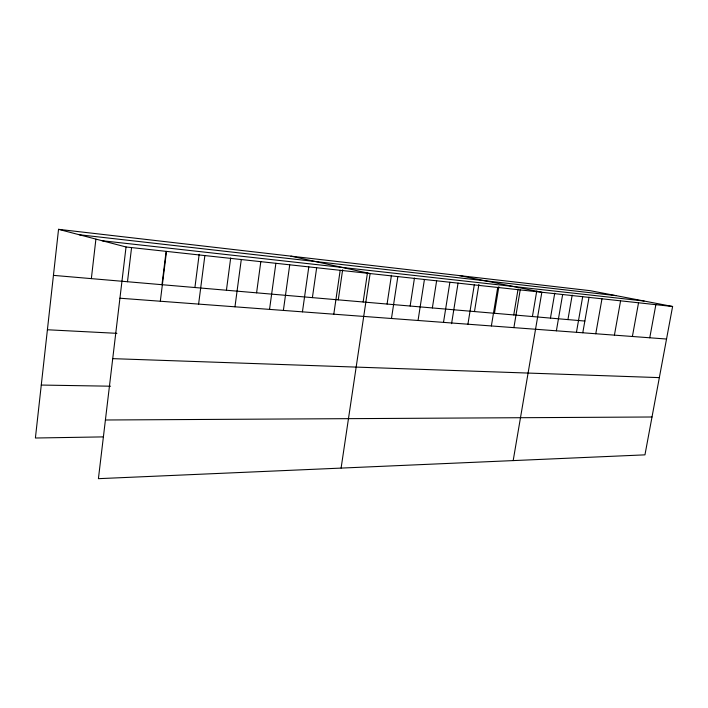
<?xml version="1.0" encoding="UTF-8"?>
<svg xmlns="http://www.w3.org/2000/svg" width="708" height="708" viewBox="0 0 708 708"><rect width="100%" height="100%" fill="white"/><g stroke="black" fill="none" stroke-linecap="round" stroke-linejoin="round"><path stroke-width="1.06" d="M58.543 229.33L126.042 246.986L98.412 478.67L644.953 454.855L672.6 306.493L590.198 290.678L58.543 229.33L35.4 438.013L103.448 436.889M91.35 278.625L95.899 239.189M127.484 281.731L131.555 247.756M161.973 284.696L166.088 251.517M160.318 301.227L166.513 251.393M194.912 287.528L199.178 254.269M198.612 304.095L204.869 255.57M226.427 290.236L230.684 257.942M234.968 306.803L241.278 259.535M256.588 292.829L260.845 261.464M269.536 309.387L275.881 263.296M283.421 310.113L289.722 264.854M302.44 311.847L308.803 266.889M312.396 297.634L316.653 267.783M333.795 314.184L340.185 270.297M338.265 299.856L342.645 269.766M363.142 301.997L367.496 272.704M341.097 468.094L370.107 273.562L290.935 256.146M387.081 304.051L391.435 275.324M391.471 318.494L397.861 276.58M410.136 306.033L414.463 278.067M418.047 320.476L424.428 279.474M432.358 307.945L436.641 280.722M443.509 322.379L449.881 282.244M451.571 323.689L458.067 283.058M467.926 324.202L474.289 284.899M474.475 311.564L478.882 284.466M491.37 325.954L497.715 287.448M494.45 313.281L498.848 286.651M513.751 314.945L518.097 288.979M513.893 327.636L520.212 289.899M532.416 316.547L536.744 291.023M513.185 460.589L541.841 292.254L459.271 275.571M550.461 318.096L554.736 293.209M556.382 330.813L562.648 294.519M567.931 319.6L572.188 295.121M576.445 332.309L582.684 296.705M582.79 332.733L589.047 297.192M595.773 333.751L601.977 298.803M614.411 335.141L620.589 300.829M632.394 336.486L638.536 302.785M649.758 337.787L655.865 304.67M105.412 419.994L652.006 416.994M41.276 385.055L110.581 386.205M112.731 358.646L659.343 377.621M47.409 329.76L116.9 333.335M119.935 298.218L666.538 339.035M53.436 275.368L584.852 321.051M126.042 246.986L672.6 306.493M102.102 240.729L644.094 301.024M79.216 234.737L616.102 295.652"/></g></svg>
